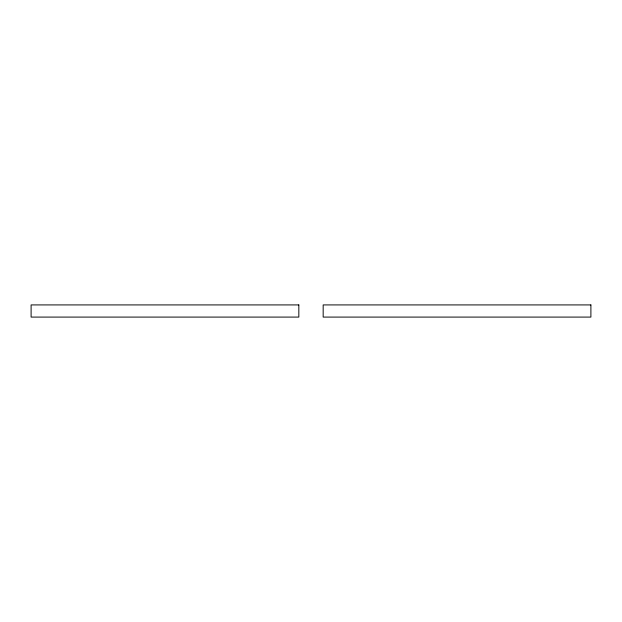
<?xml version="1.0" encoding="UTF-8"?>
<svg xmlns="http://www.w3.org/2000/svg" width="622" height="622" viewBox="0 0 622 622"><rect width="100%" height="100%" fill="white"/><g stroke="black" fill="none" stroke-linecap="round" stroke-linejoin="round"><path stroke-width="0.93" d="M298.832 304.92L31.1 304.92L31.1 317.088L298.832 317.088L298.832 304.92M590.9 304.92L323.168 304.92L323.168 317.088L590.9 317.088L590.9 304.92"/></g></svg>
